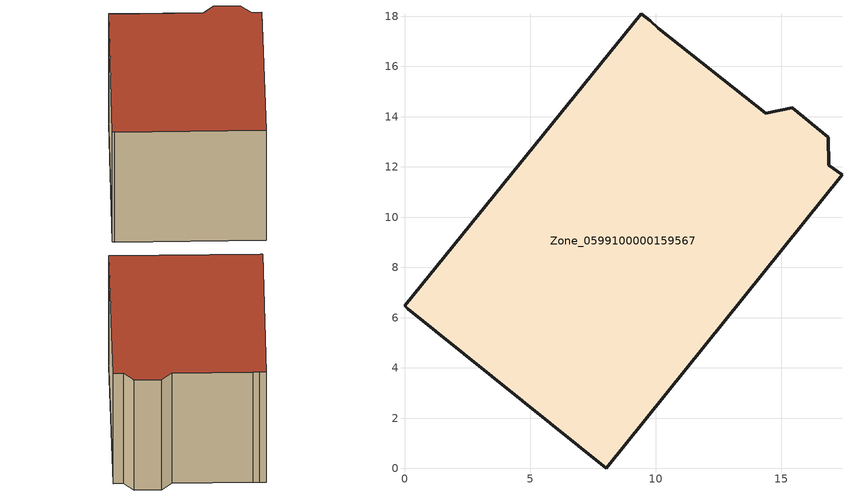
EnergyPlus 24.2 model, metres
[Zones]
Zone_0599100000159567
 floor ground (C_G): 15.43,14.36 16.86,13.18 16.89,12.07 17.41,11.68 8.03,0 0.12,6.36 0,6.48 9.42,18.1 9.77,17.82 10.11,17.52 14.38,14.13 z0
 wall outside (C_F): 0.12,6.36 8.03,0 17.41,11.68 16.89,12.07 16.86,13.18 15.43,14.36 14.38,14.13 10.11,17.52 9.77,17.82 9.42,18.1 0,6.48 0.12,6.36 z0:8.67
 roof outside (C_R): 0,6.48 0.12,6.36 8.03,0 17.41,11.68 16.89,12.07 16.86,13.18 15.43,14.36 14.38,14.13 10.11,17.52 9.77,17.82 9.42,18.1 z8.67
[BUILDING]
Pand.0599100000159567: North Axis=0; Terrain=City; Loads Convergence Tolerance Value=0.04; Temperature Convergence Tolerance Value=0.4; Solar Distribution=FullExterior; Maximum Number of Warmup Days=25; Minimum Number of Warmup Days=1
[Site:Location]
Rotterdam.The.Hague.AP_ZH_NLD Design_Conditions: Latitude=51.96; Longitude=4.45; Time Zone=1; Elevation=-4.5
[SITE:GROUNDTEMPERATURE:BUILDINGSURFACE]
18, 18, 18, 18, 18, 18, 18, 18, 18, 18, 18, 18
[MATERIAL] Thermal Absorptance=0.9; Solar Absorptance=0.7; Visible Absorptance=0.7
Name | Roughness | Thickness | Conductivity | Density | Specific Heat
G.TC.1946 | MediumSmooth | 0.15 | 1 | 540 | 1210
F.TC.1946 | Rough | 0.3 | 0.857143 | 1920 | 840
R.TC.1946 | MediumRough | 0.2 | 0.909091 | 1500 | 1000
[CONSTRUCTION]
C_G: G.TC.1946
C_F: F.TC.1946
C_R: R.TC.1946
[ZONE]
Zone_0599100000159567: Type=1; Multiplier=1; Ceiling Height=Autocalculate; Volume=Autocalculate; Floor Area=autocalculate; Part of Total Floor Area=Yes
[ZONEINFILTRATION:DESIGNFLOWRATE]
Infil_Zone_0599100000159567: Zone or ZoneList or Space or SpaceList=Zone_0599100000159567; Schedule=AlwaysOn; Design Flow Rate Calculation Method=Flow/Area; Flow Rate per Floor Area=0.003; Constant Term Coefficient=1; Temperature Term Coefficient=0; Velocity Term Coefficient=0; Velocity Squared Term Coefficient=0
[HVACTEMPLATE:ZONE:IDEALLOADSAIRSYSTEM]
Zone_0599100000159567: Maximum Heating Supply Air Temperature=50; Minimum Cooling Supply Air Temperature=13; Maximum Heating Supply Air Humidity Ratio=0.0156; Minimum Cooling Supply Air Humidity Ratio=0.0077; Heating Limit=NoLimit; Cooling Limit=NoLimit; Dehumidification Control Type=ConstantSensibleHeatRatio; Cooling Sensible Heat Ratio=0.7; Dehumidification Setpoint=60; Humidification Control Type=None; Humidification Setpoint=30; Outdoor Air Method=None; Outdoor Air Flow Rate per Person=0.00944; Outdoor Air Flow Rate per Zone Floor Area=0; Outdoor Air Flow Rate per Zone=0; Demand Controlled Ventilation Type=None; Outdoor Air Economizer Type=NoEconomizer; Heat Recovery Type=None; Sensible Heat Recovery Effectiveness=0.7; Latent Heat Recovery Effectiveness=0.65
[ZONECONTROL:THERMOSTAT]
ThermostatControl_Zone_0599100000159567: Zone or ZoneList=Zone_0599100000159567; Control Type Schedule=DualSetpointControlType; Control 1=Thermostat_Zone_0599100000159567; Temperature Difference Between Cutout And Setpoint=0
[THERMOSTATSETPOINT:DUALSETPOINT]
Thermostat_Zone_0599100000159567: Heating Setpoint Temperature Schedule=HeatingSetpoint_Zone_0599100000159567; Cooling Setpoint Temperature Schedule=CoolingSetpoint_Zone_0599100000159567
[SCHEDULE:COMPACT]
HeatingSetpoint_Zone_0599100000159567: Through: 12/31, For: AllDays, Until: 24:00, 21
CoolingSetpoint_Zone_0599100000159567: Through: 12/31, For: AllDays, Until: 24:00, 24
DualSetpointControlType: Through: 12/31, For: AllDays, Until: 24:00, 4
AlwaysOn: Through: 12/31, For: AllDays, Until: 24:00, 1
